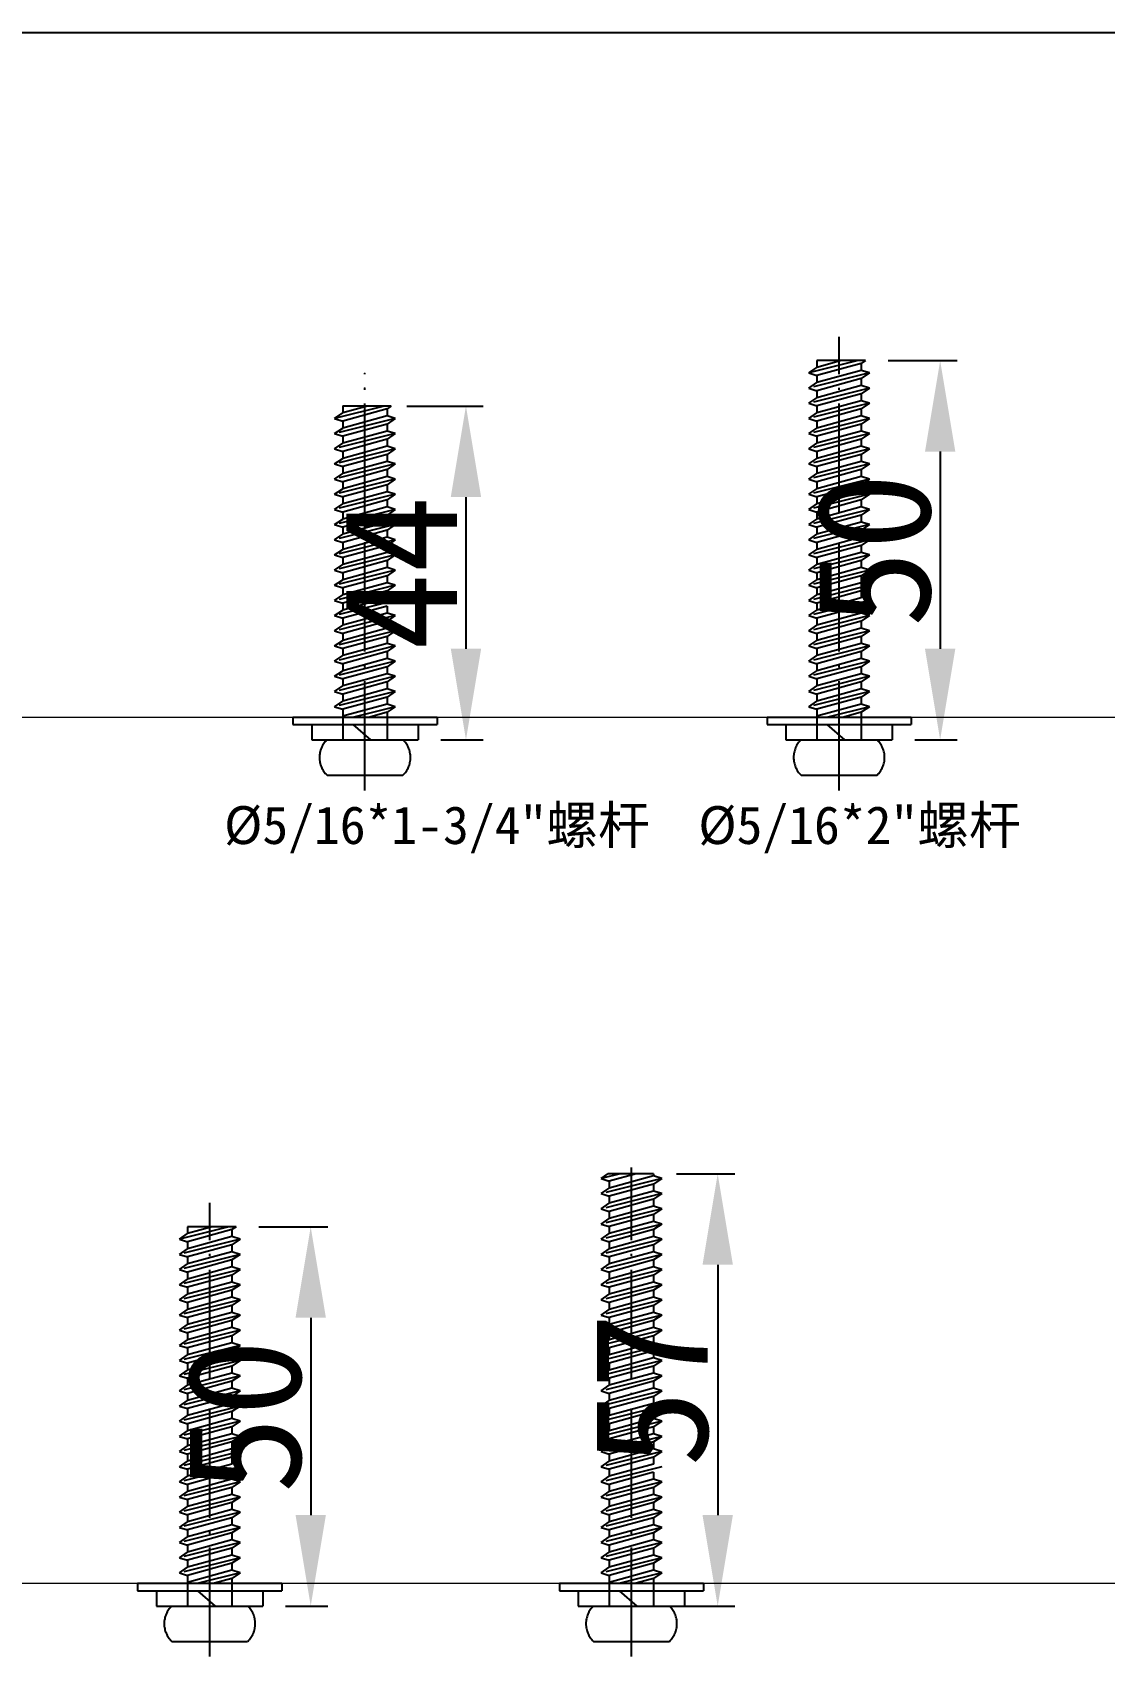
# Model space of a CAD drawing. Header units: millimetres. Extents: x -159360 to -156109, y -82746 to -81402.
# Drawn here: x -159142.7 to -159001.4, y -82246 to -82031.3 of the extents above; entities that cross this region are included whole.
import ezdxf

# ---------------------------------------------------------------- set-up
doc = ezdxf.new("R2010")
doc.units = ezdxf.units.MM
doc.header["$LTSCALE"] = 2
doc.header["$MEASUREMENT"] = 0
for name, pattern in [('ACAD_ISO04W100', [30.5, 24, -3, 0.5, -3]), ('ACAD_ISO05W100', [33, 24, -3, 0, -3, 0, -3]), ('DASHED', [19.05, 12.7, -6.35])]:
    doc.linetypes.add(name, pattern=pattern)
doc.layers.get('0').update_dxf_attribs({"linetype": 'CONTINUOUS'})
doc.layers.get('Defpoints').update_dxf_attribs({"linetype": 'CONTINUOUS'})
doc.layers.add('五金', color=1, linetype='ACAD_ISO05W100')
doc.layers.add('标注', color=7, linetype='CONTINUOUS', lineweight=25)
doc.styles.add('HZ', font='simfang.ttf')
doc.styles.add('样式 1', font='SimSun.ttf')
doc.dimstyles.new('6', dxfattribs={"dimscale": 6, "dimtxt": 2.5, "dimasz": 2, "dimexe": 0.375, "dimexo": 0.5, "dimgap": 0.2, "dimtad": 1, "dimdec": 1, "dimrnd": 1, "dimdsep": 46, "dimtxsty": '样式 1', "dimcen": 0.5, "dimclrd": 4, "dimclre": 4, "dimclrt": 1, "dimadec": 0, "dimazin": 0, "dimtfac": 1, "dimtdec": 1, "dimtmove": 1, "dimatfit": 3, "dimfxl": 20, "dimfxlon": 1, "dimarcsym": 1})

# ---------------------------------------------------------------- blocks, each defined once
blk = doc.blocks.new('A$C08516A09')
at = {"layer": '五金', "linetype": 'ACAD_ISO04W100', "ltscale": 0.3}
blk.add_line((0, -9.67), (0, 45.36), dxfattribs=at)
at = {"layer": '五金', "linetype": 'DASHED', "ltscale": 0.3}
for p, q in [((2.53, 41), (-4, 39.37)), ((3.47, 41), (-2.93, 41)), ((-2.93, 41), (-2.93, 40.11)), ((0.33, 41), (-2.93, 40.11)), ((3.47, 41), (2.93, 40.63)), ((-4, 39.37), (-2.93, 40.11)), ((-4, 39.37), (-2.93, 39.03)), ((4, 39.37), (-4, 37.37)), ((2.93, 40.63), (-2.93, 39.03)), ((2.93, 39.71), (-2.93, 38.11)), ((-2.93, 39.03), (-2.93, 38.11)), ((2.93, 40.63), (2.93, 39.71)), ((4, 39.37), (2.93, 39.71)), ((4, 39.37), (2.93, 38.63)), ((-4, 37.37), (-2.93, 38.11)), ((4, 37.37), (-4, 35.37)), ((-4, 37.37), (-2.93, 37.03)), ((2.93, 38.63), (-2.93, 37.03)), ((2.93, 37.71), (-2.93, 36.11)), ((-2.93, 37.03), (-2.93, 36.11)), ((2.93, 36.63), (-2.93, 35.03)), ((2.93, 38.63), (2.93, 37.71)), ((4, 37.37), (2.93, 37.71)), ((4, 37.37), (2.93, 36.63)), ((2.93, 36.63), (2.93, 35.71)), ((-4, 35.37), (-2.93, 36.11)), ((4, 35.37), (-4, 33.37)), ((-4, 35.37), (-2.93, 35.03)), ((2.93, 35.71), (-2.93, 34.11)), ((-2.93, 35.03), (-2.93, 34.11)), ((2.93, 34.63), (-2.93, 33.03)), ((4, 35.37), (2.93, 35.71)), ((4, 35.37), (2.93, 34.63)), ((2.93, 34.63), (2.93, 33.71)), ((-4, 33.37), (-2.93, 34.11)), ((4, 33.37), (-4, 31.37)), ((-4, 33.37), (-2.93, 33.03)), ((2.93, 33.71), (-2.93, 32.11)), ((-2.93, 33.03), (-2.93, 32.11)), ((2.93, 32.63), (-2.93, 31.03)), ((4, 33.37), (2.93, 33.71)), ((4, 33.37), (2.93, 32.63)), ((2.93, 32.63), (2.93, 31.71)), ((-4, 31.37), (-2.93, 32.11)), ((-4, 31.37), (-2.93, 31.03)), ((4, 31.37), (-4, 29.37)), ((-4, 29.37), (-2.93, 30.11)), ((2.93, 31.71), (-2.93, 30.11)), ((-2.93, 31.03), (-2.93, 30.11)), ((2.93, 30.63), (-2.93, 29.03)), ((4, 31.37), (2.93, 31.71)), ((4, 31.37), (2.93, 30.63)), ((2.93, 30.63), (2.93, 29.71)), ((4, 29.37), (-4, 27.37)), ((-4, 29.37), (-2.93, 29.03)), ((-4, 27.37), (-2.93, 28.11)), ((2.93, 29.71), (-2.93, 28.11)), ((-2.93, 29.03), (-2.93, 28.11)), ((2.93, 28.63), (-2.93, 27.03)), ((4, 29.37), (2.93, 29.71)), ((4, 29.37), (2.93, 28.63)), ((2.93, 28.63), (2.93, 27.71)), ((4, 27.37), (-4, 25.37)), ((-4, 27.37), (-2.93, 27.03)), ((-4, 25.37), (-2.93, 26.11)), ((2.93, 27.71), (-2.93, 26.11)), ((-2.93, 27.03), (-2.93, 26.11)), ((2.93, 26.63), (-2.93, 25.03)), ((4, 27.37), (2.93, 27.71)), ((4, 27.37), (2.93, 26.63)), ((2.93, 26.63), (2.93, 25.71)), ((-4, 25.37), (-2.93, 25.03)), ((4, 25.37), (-4, 23.37)), ((-4, 23.37), (-2.93, 24.11)), ((2.93, 25.71), (-2.93, 24.11)), ((-2.93, 25.03), (-2.93, 24.11)), ((2.93, 24.63), (-2.93, 23.03)), ((2.93, 23.71), (-2.93, 22.11)), ((4, 25.37), (2.93, 25.71)), ((4, 25.37), (2.93, 24.63)), ((2.93, 24.63), (2.93, 23.71)), ((4, 23.37), (2.93, 23.71)), ((4, 23.37), (-4, 21.37)), ((-4, 23.37), (-2.93, 23.03)), ((-4, 21.37), (-2.93, 22.11)), ((-2.93, 23.03), (-2.93, 22.11)), ((2.93, 22.63), (-2.93, 21.03)), ((2.93, 21.71), (-2.93, 20.11)), ((4, 23.37), (2.93, 22.63)), ((2.93, 22.63), (2.93, 21.71)), ((4, 21.37), (2.93, 21.71)), ((4, 21.37), (-4, 19.37)), ((-4, 21.37), (-2.93, 21.03)), ((-4, 19.37), (-2.93, 20.11)), ((4, 19.37), (-4, 17.37)), ((-4, 19.37), (-2.93, 19.03)), ((-2.93, 21.03), (-2.93, 20.11)), ((2.93, 20.63), (-2.93, 19.03)), ((2.93, 19.71), (-2.93, 18.11)), ((4, 21.37), (2.93, 20.63)), ((2.93, 20.63), (2.93, 19.71)), ((4, 19.37), (2.93, 19.71)), ((4, 19.37), (2.93, 18.63)), ((-4, 17.37), (-2.93, 18.11)), ((4, 17.37), (-4, 15.37)), ((-4, 17.37), (-2.93, 17.03)), ((-2.93, 19.03), (-2.93, 18.11)), ((2.93, 18.63), (-2.93, 17.03)), ((2.93, 17.71), (-2.93, 16.11)), ((2.93, 18.63), (2.93, 17.71)), ((4, 17.37), (2.93, 17.71)), ((4, 17.37), (2.93, 16.63)), ((-4, 15.37), (-2.93, 16.11)), ((4, 15.37), (-4, 13.37)), ((-4, 15.37), (-2.93, 15.03)), ((-2.93, 17.03), (-2.93, 16.11)), ((2.93, 16.63), (-2.93, 15.03)), ((2.93, 15.71), (-2.93, 14.11)), ((2.93, 16.63), (2.93, 15.71)), ((-4, 13.37), (-2.93, 14.11)), ((-4, 13.37), (-2.93, 13.03)), ((4, 13.37), (-4, 11.37)), ((-2.93, 15.03), (-2.93, 14.11)), ((2.93, 14.63), (-2.93, 13.03)), ((2.93, 13.71), (-2.93, 12.11)), ((-2.93, 13.03), (-2.93, 12.11)), ((2.93, 14.63), (2.93, 13.71)), ((4, 13.37), (2.93, 13.71)), ((4, 13.37), (2.93, 12.63)), ((-4, 11.37), (-2.93, 12.11)), ((4, 11.37), (-4, 9.37)), ((-4, 11.37), (-2.93, 11.03)), ((2.93, 12.63), (-2.93, 11.03)), ((2.93, 11.71), (-2.93, 10.11)), ((-2.93, 11.03), (-2.93, 10.11)), ((2.93, 12.63), (2.93, 11.71)), ((4, 11.37), (2.93, 11.71)), ((4, 11.37), (2.93, 10.63)), ((-4, 9.37), (-2.93, 10.11)), ((4, 9.37), (-4, 7.37)), ((-4, 9.37), (-2.93, 9.03)), ((2.93, 10.63), (-2.93, 9.03)), ((2.93, 9.71), (-2.93, 8.11)), ((-2.93, 9.03), (-2.93, 8.11)), ((2.93, 8.63), (-2.93, 7.03)), ((2.93, 10.63), (2.93, 9.71)), ((4, 9.37), (2.93, 9.71)), ((4, 9.37), (2.93, 8.63)), ((2.93, 8.63), (2.93, 7.71)), ((-4, 7.37), (-2.93, 8.11)), ((-4, 7.37), (-2.93, 7.03)), ((4, 7.37), (-4, 5.37)), ((2.93, 7.71), (-2.93, 6.11)), ((-2.93, 7.03), (-2.93, 6.11)), ((2.93, 6.63), (-2.93, 5.03)), ((4, 7.37), (2.93, 7.71)), ((4, 7.37), (2.93, 6.63)), ((2.93, 6.63), (2.93, 5.71)), ((-4, 5.37), (-2.93, 6.11)), ((4, 5.37), (-4, 3.37)), ((-4, 5.37), (-2.93, 5.03)), ((2.93, 5.71), (-2.93, 4.11)), ((-2.93, 5.03), (-2.93, 4.11)), ((2.93, 4.63), (-2.93, 3.03)), ((4, 5.37), (2.93, 5.71)), ((4, 5.37), (2.93, 4.63)), ((2.93, 4.63), (2.93, 3.71)), ((-4, 3.37), (-2.93, 4.11)), ((4, 3.37), (-4, 1.37)), ((-4, 3.37), (-2.93, 3.03)), ((2.93, 3.71), (-2.93, 2.11)), ((-2.93, 3.03), (-2.93, 2.11)), ((2.93, 2.63), (-2.93, 1.03)), ((4, 3.37), (2.93, 3.71)), ((4, 3.37), (2.93, 2.63)), ((2.93, 2.63), (2.93, 1.71)), ((-4, 1.37), (-2.93, 2.11)), ((-4, 1.37), (-2.93, 1.03)), ((2.93, 1.71), (-2.93, 0.11)), ((-2.93, 1.03), (-2.93, 0.11)), ((-2.93, 0), (-2.93, -3)), ((4, 1.37), (-1.47, 0)), ((2.93, 0.63), (0.64, 0)), ((4, 1.37), (2.93, 1.71)), ((4, 1.37), (2.93, 0.63)), ((2.93, 0.63), (2.93, -0.29)), ((-1.62, -1), (0.71, -3)), ((2.93, 0), (2.93, -3)), ((7, -1), (7, -3)), ((9.5, 0), (9.5, -1))]:
    blk.add_line(p, q, dxfattribs=at)
at = {"layer": '五金', "linetype": 'ByBlock', "ltscale": 0.3}
for p, q in [((-9.5, 0), (9.5, 0)), ((-9.5, 0), (-9.5, -1)), ((-9.5, -1), (9.5, -1)), ((-7, -1), (-7, -3)), ((-7, -3), (7, -3)), ((-5, -7.67), (5, -7.67))]:
    blk.add_line(p, q, dxfattribs=at)
at = {"layer": '五金', "linetype": 'DASHED', "ltscale": 0.3}
for centre, start, end in [((-2.78, -5.33), 133.6028, 226.3972), ((2.78, -5.33), 313.6028, 46.3972)]:
    blk.add_arc(centre, 3.22, start, end, dxfattribs=at)
blk = doc.blocks.new('*D326')
at = {"color": 4, "lineweight": -2, "transparency": 16777216}
for p, q in [((-159093.35, -82080.51), (-159083.31, -82080.51)), ((-159085.56, -82092.51), (-159085.56, -82112.51)), ((-159088.87, -82124.51), (-159083.31, -82124.51))]:
    blk.add_line(p, q, dxfattribs=at)
at = {"color": 4, "transparency": 16777216}
for points in [[(-159087.56, -82092.51), (-159083.56, -82092.51), (-159085.56, -82080.51)], [(-159087.56, -82112.51), (-159083.56, -82112.51), (-159085.56, -82124.51)]]:
    blk.add_solid(points, dxfattribs=at)
at = {"layer": 'Defpoints', "color": 0, "transparency": 16777216}
for p in [(-159096.35, -82080.51), (-159091.87, -82124.51), (-159085.56, -82124.51)]:
    blk.add_point(p, dxfattribs=at)
at = {"color": 1, "lineweight": 13, "transparency": 16777216, "insert": (-159094.26, -82102.51), "char_height": 15, "attachment_point": 5, "rotation": 90, "style": 'HZ'}
blk.add_mtext('44', dxfattribs=at)
blk = doc.blocks.new('A$C2D2940D4')
at = {"layer": '五金', "linetype": 'ACAD_ISO04W100', "ltscale": 0.3}
blk.add_line((0, -9.67), (0, 50.15), dxfattribs=at)
at = {"layer": '五金', "linetype": 'DASHED', "ltscale": 0.3}
for p, q in [((2.53, 47), (-4, 45.37)), ((-4, 45.37), (-2.93, 46.11)), ((4, 45.37), (-4, 43.37)), ((-4, 45.37), (-2.93, 45.03)), ((0.33, 47), (-2.93, 46.11)), ((-2.93, 47), (-2.93, 46.11)), ((3.47, 47), (-2.93, 47)), ((2.93, 46.63), (-2.93, 45.03)), ((2.93, 45.71), (-2.93, 44.11)), ((3.47, 47), (2.93, 46.63)), ((2.93, 46.63), (2.93, 45.71)), ((4, 45.37), (2.93, 45.71)), ((4, 45.37), (2.93, 44.63)), ((-4, 43.37), (-2.93, 44.11)), ((-4, 43.37), (-2.93, 43.03)), ((4, 43.37), (-4, 41.37)), ((-2.93, 45.03), (-2.93, 44.11)), ((2.93, 44.63), (-2.93, 43.03)), ((2.93, 43.71), (-2.93, 42.11)), ((-2.93, 43.03), (-2.93, 42.11)), ((2.93, 44.63), (2.93, 43.71)), ((4, 43.37), (2.93, 43.71)), ((4, 43.37), (2.93, 42.63)), ((-4, 41.37), (-2.93, 42.11)), ((4, 41.37), (-4, 39.37)), ((-4, 41.37), (-2.93, 41.03)), ((2.93, 42.63), (-2.93, 41.03)), ((2.93, 41.71), (-2.93, 40.11)), ((-2.93, 41.03), (-2.93, 40.11)), ((2.93, 42.63), (2.93, 41.71)), ((4, 41.37), (2.93, 41.71)), ((4, 41.37), (2.93, 40.63)), ((-4, 39.37), (-2.93, 40.11)), ((4, 39.37), (-4, 37.37)), ((-4, 39.37), (-2.93, 39.03)), ((2.93, 40.63), (-2.93, 39.03)), ((2.93, 39.71), (-2.93, 38.11)), ((-2.93, 39.03), (-2.93, 38.11)), ((2.93, 40.63), (2.93, 39.71)), ((4, 39.37), (2.93, 39.71)), ((4, 39.37), (2.93, 38.63)), ((-4, 37.37), (-2.93, 38.11)), ((-4, 37.37), (-2.93, 37.03)), ((4, 37.37), (-4, 35.37)), ((2.93, 38.63), (-2.93, 37.03)), ((2.93, 37.71), (-2.93, 36.11)), ((-2.93, 37.03), (-2.93, 36.11)), ((2.93, 36.63), (-2.93, 35.03)), ((2.93, 38.63), (2.93, 37.71)), ((4, 37.37), (2.93, 37.71)), ((4, 37.37), (2.93, 36.63)), ((2.93, 36.63), (2.93, 35.71)), ((-4, 35.37), (-2.93, 36.11)), ((-4, 35.37), (-2.93, 35.03)), ((4, 35.37), (-4, 33.37)), ((2.93, 35.71), (-2.93, 34.11)), ((-2.93, 35.03), (-2.93, 34.11)), ((2.93, 34.63), (-2.93, 33.03)), ((4, 35.37), (2.93, 35.71)), ((4, 35.37), (2.93, 34.63)), ((2.93, 34.63), (2.93, 33.71)), ((-4, 33.37), (-2.93, 34.11)), ((-4, 33.37), (-2.93, 33.03)), ((4, 33.37), (-4, 31.37)), ((2.93, 33.71), (-2.93, 32.11)), ((-2.93, 33.03), (-2.93, 32.11)), ((2.93, 32.63), (-2.93, 31.03)), ((4, 33.37), (2.93, 33.71)), ((4, 33.37), (2.93, 32.63)), ((2.93, 32.63), (2.93, 31.71)), ((-4, 31.37), (-2.93, 32.11)), ((4, 31.37), (-4, 29.37)), ((-4, 31.37), (-2.93, 31.03)), ((-4, 29.37), (-2.93, 30.11)), ((2.93, 31.71), (-2.93, 30.11)), ((-2.93, 31.03), (-2.93, 30.11)), ((2.93, 30.63), (-2.93, 29.03)), ((4, 31.37), (2.93, 31.71)), ((4, 31.37), (2.93, 30.63)), ((2.93, 30.63), (2.93, 29.71)), ((-4, 29.37), (-2.93, 29.03)), ((4, 29.37), (-4, 27.37)), ((-4, 27.37), (-2.93, 28.11)), ((2.93, 29.71), (-2.93, 28.11)), ((-2.93, 29.03), (-2.93, 28.11)), ((2.93, 28.63), (-2.93, 27.03)), ((4, 29.37), (2.93, 29.71)), ((4, 29.37), (2.93, 28.63)), ((2.93, 28.63), (2.93, 27.71)), ((-4, 27.37), (-2.93, 27.03)), ((4, 27.37), (-4, 25.37)), ((-4, 25.37), (-2.93, 26.11)), ((2.93, 27.71), (-2.93, 26.11)), ((-2.93, 27.03), (-2.93, 26.11)), ((2.93, 26.63), (-2.93, 25.03)), ((4, 27.37), (2.93, 27.71)), ((4, 27.37), (2.93, 26.63)), ((2.93, 26.63), (2.93, 25.71)), ((4, 25.37), (-4, 23.37)), ((-4, 25.37), (-2.93, 25.03)), ((-4, 23.37), (-2.93, 24.11)), ((2.93, 25.71), (-2.93, 24.11)), ((-2.93, 25.03), (-2.93, 24.11)), ((2.93, 24.63), (-2.93, 23.03)), ((2.93, 23.71), (-2.93, 22.11)), ((4, 25.37), (2.93, 25.71)), ((4, 25.37), (2.93, 24.63)), ((2.93, 24.63), (2.93, 23.71)), ((4, 23.37), (2.93, 23.71)), ((-4, 23.37), (-2.93, 23.03)), ((4, 23.37), (-4, 21.37)), ((-4, 21.37), (-2.93, 22.11)), ((-2.93, 23.03), (-2.93, 22.11)), ((2.93, 22.63), (-2.93, 21.03)), ((2.93, 21.71), (-2.93, 20.11)), ((4, 23.37), (2.93, 22.63)), ((2.93, 22.63), (2.93, 21.71)), ((4, 21.37), (2.93, 21.71)), ((-4, 21.37), (-2.93, 21.03)), ((4, 21.37), (-4, 19.37)), ((-4, 19.37), (-2.93, 20.11)), ((-4, 19.37), (-2.93, 19.03)), ((4, 19.37), (-4, 17.37)), ((-2.93, 21.03), (-2.93, 20.11)), ((2.93, 20.63), (-2.93, 19.03)), ((2.93, 19.71), (-2.93, 18.11)), ((4, 21.37), (2.93, 20.63)), ((2.93, 20.63), (2.93, 19.71)), ((4, 19.37), (2.93, 19.71)), ((4, 19.37), (2.93, 18.63)), ((-4, 17.37), (-2.93, 18.11)), ((-4, 17.37), (-2.93, 17.03)), ((4, 17.37), (-4, 15.37)), ((-2.93, 19.03), (-2.93, 18.11)), ((2.93, 18.63), (-2.93, 17.03)), ((2.93, 17.71), (-2.93, 16.11)), ((2.93, 18.63), (2.93, 17.71)), ((4, 17.37), (2.93, 17.71)), ((4, 17.37), (2.93, 16.63)), ((-4, 15.37), (-2.93, 16.11)), ((-4, 15.37), (-2.93, 15.03)), ((4, 15.37), (-4, 13.37)), ((-2.93, 17.03), (-2.93, 16.11)), ((2.93, 16.63), (-2.93, 15.03)), ((2.93, 15.71), (-2.93, 14.11)), ((2.93, 16.63), (2.93, 15.71)), ((-4, 13.37), (-2.93, 14.11)), ((4, 13.37), (-4, 11.37)), ((-4, 13.37), (-2.93, 13.03)), ((-2.93, 15.03), (-2.93, 14.11)), ((2.93, 14.63), (-2.93, 13.03)), ((2.93, 13.71), (-2.93, 12.11)), ((-2.93, 13.03), (-2.93, 12.11)), ((2.93, 14.63), (2.93, 13.71)), ((4, 13.37), (2.93, 13.71)), ((4, 13.37), (2.93, 12.63)), ((-4, 11.37), (-2.93, 12.11)), ((-4, 11.37), (-2.93, 11.03)), ((4, 11.37), (-4, 9.37)), ((2.93, 12.63), (-2.93, 11.03)), ((2.93, 11.71), (-2.93, 10.11)), ((-2.93, 11.03), (-2.93, 10.11)), ((2.93, 12.63), (2.93, 11.71)), ((4, 11.37), (2.93, 11.71)), ((4, 11.37), (2.93, 10.63)), ((-4, 9.37), (-2.93, 10.11)), ((-4, 9.37), (-2.93, 9.03)), ((4, 9.37), (-4, 7.37)), ((2.93, 10.63), (-2.93, 9.03)), ((2.93, 9.71), (-2.93, 8.11)), ((-2.93, 9.03), (-2.93, 8.11)), ((2.93, 8.63), (-2.93, 7.03)), ((2.93, 10.63), (2.93, 9.71)), ((4, 9.37), (2.93, 9.71)), ((4, 9.37), (2.93, 8.63)), ((2.93, 8.63), (2.93, 7.71)), ((-4, 7.37), (-2.93, 8.11)), ((4, 7.37), (-4, 5.37)), ((-4, 7.37), (-2.93, 7.03)), ((2.93, 7.71), (-2.93, 6.11)), ((-2.93, 7.03), (-2.93, 6.11)), ((2.93, 6.63), (-2.93, 5.03)), ((4, 7.37), (2.93, 7.71)), ((4, 7.37), (2.93, 6.63)), ((2.93, 6.63), (2.93, 5.71)), ((-4, 5.37), (-2.93, 6.11)), ((-4, 5.37), (-2.93, 5.03)), ((4, 5.37), (-4, 3.37)), ((2.93, 5.71), (-2.93, 4.11)), ((-2.93, 5.03), (-2.93, 4.11)), ((2.93, 4.63), (-2.93, 3.03)), ((4, 5.37), (2.93, 5.71)), ((4, 5.37), (2.93, 4.63)), ((2.93, 4.63), (2.93, 3.71)), ((-4, 3.37), (-2.93, 4.11)), ((-4, 3.37), (-2.93, 3.03)), ((4, 3.37), (-4, 1.37)), ((2.93, 3.71), (-2.93, 2.11)), ((-2.93, 3.03), (-2.93, 2.11)), ((2.93, 2.63), (-2.93, 1.03)), ((4, 3.37), (2.93, 3.71)), ((4, 3.37), (2.93, 2.63)), ((2.93, 2.63), (2.93, 1.71)), ((-4, 1.37), (-2.93, 2.11)), ((-4, 1.37), (-2.93, 1.03)), ((2.93, 1.71), (-2.93, 0.11)), ((-2.93, 1.03), (-2.93, 0.11)), ((-2.93, 0), (-2.93, -3)), ((4, 1.37), (-1.47, 0)), ((2.93, 0.63), (0.64, 0)), ((4, 1.37), (2.93, 1.71)), ((4, 1.37), (2.93, 0.63)), ((2.93, 0.63), (2.93, -0.29)), ((-1.62, -1), (0.71, -3)), ((2.93, 0), (2.93, -3)), ((7, -1), (7, -3)), ((9.5, 0), (9.5, -1))]:
    blk.add_line(p, q, dxfattribs=at)
at = {"layer": '五金', "linetype": 'ByBlock', "ltscale": 0.3}
for p, q in [((-9.5, 0), (-9.5, -1)), ((-9.5, 0), (9.5, 0)), ((-9.5, -1), (9.5, -1)), ((-7, -1), (-7, -3)), ((-7, -3), (7, -3)), ((-5, -7.67), (5, -7.67))]:
    blk.add_line(p, q, dxfattribs=at)
at = {"layer": '五金', "linetype": 'DASHED', "ltscale": 0.3}
for centre, start, end in [((-2.78, -5.33), 133.6028, 226.3972), ((2.78, -5.33), 313.6028, 46.3972)]:
    blk.add_arc(centre, 3.22, start, end, dxfattribs=at)
blk = doc.blocks.new('*D374')
at = {"color": 4, "lineweight": -2, "transparency": 16777216}
for p, q in [((-159029.9, -82074.51), (-159020.81, -82074.51)), ((-159023.06, -82086.51), (-159023.06, -82112.51)), ((-159026.38, -82124.51), (-159020.81, -82124.51))]:
    blk.add_line(p, q, dxfattribs=at)
at = {"color": 4, "transparency": 16777216}
for points in [[(-159025.06, -82086.51), (-159021.06, -82086.51), (-159023.06, -82074.51)], [(-159025.06, -82112.51), (-159021.06, -82112.51), (-159023.06, -82124.51)]]:
    blk.add_solid(points, dxfattribs=at)
at = {"layer": 'Defpoints', "color": 0, "transparency": 16777216}
for p in [(-159032.9, -82074.51), (-159029.38, -82124.51), (-159023.06, -82124.51)]:
    blk.add_point(p, dxfattribs=at)
at = {"color": 1, "lineweight": 13, "transparency": 16777216, "insert": (-159031.76, -82099.51), "char_height": 15, "attachment_point": 5, "rotation": 90, "style": 'HZ'}
blk.add_mtext('50', dxfattribs=at)
blk = doc.blocks.new('*D360')
at = {"color": 4, "lineweight": -2, "transparency": 16777216}
for p, q in [((-159112.86, -82188.72), (-159103.77, -82188.72)), ((-159106.02, -82200.72), (-159106.02, -82226.72)), ((-159109.33, -82238.72), (-159103.77, -82238.72))]:
    blk.add_line(p, q, dxfattribs=at)
at = {"color": 4, "transparency": 16777216}
for points in [[(-159108.02, -82200.72), (-159104.02, -82200.72), (-159106.02, -82188.72)], [(-159108.02, -82226.72), (-159104.02, -82226.72), (-159106.02, -82238.72)]]:
    blk.add_solid(points, dxfattribs=at)
at = {"layer": 'Defpoints', "color": 0, "transparency": 16777216}
for p in [(-159115.86, -82188.72), (-159112.33, -82238.72), (-159106.02, -82238.72)]:
    blk.add_point(p, dxfattribs=at)
at = {"color": 1, "lineweight": 13, "transparency": 16777216, "insert": (-159114.72, -82213.72), "char_height": 15, "attachment_point": 5, "rotation": 90, "style": 'HZ'}
blk.add_mtext('50', dxfattribs=at)
blk = doc.blocks.new('*D361')
at = {"color": 4, "lineweight": -2, "transparency": 16777216}
for p, q in [((-159057.82, -82181.72), (-159050.13, -82181.72)), ((-159052.38, -82193.72), (-159052.38, -82226.73)), ((-159057.82, -82238.73), (-159050.13, -82238.73))]:
    blk.add_line(p, q, dxfattribs=at)
at = {"color": 4, "transparency": 16777216}
for points in [[(-159054.38, -82193.72), (-159050.38, -82193.72), (-159052.38, -82181.72)], [(-159054.38, -82226.73), (-159050.38, -82226.73), (-159052.38, -82238.73)]]:
    blk.add_solid(points, dxfattribs=at)
at = {"layer": 'Defpoints', "color": 0, "transparency": 16777216}
for p in [(-159060.82, -82181.72), (-159060.82, -82238.73), (-159052.38, -82238.73)]:
    blk.add_point(p, dxfattribs=at)
at = {"color": 1, "lineweight": 13, "transparency": 16777216, "insert": (-159061.08, -82210.22), "char_height": 15, "attachment_point": 5, "rotation": 90, "style": 'HZ'}
blk.add_mtext('57', dxfattribs=at)
blk = doc.blocks.new('A$C30691ED5')
at = {"layer": '五金', "linetype": 'DASHED', "ltscale": 0.3}
for p, q in [((-4, 53.37), (-3.09, 54)), ((-1.47, 54), (-4, 53.37)), ((2.93, 54), (-3.09, 54)), ((0.64, 54), (-2.93, 53.03)), ((2.93, 53.71), (-2.93, 52.11)), ((2.93, 54), (2.93, 53.71)), ((4, 53.37), (2.93, 53.71)), ((4, 53.37), (-4, 51.37)), ((-4, 53.37), (-2.93, 53.03)), ((-4, 51.37), (-2.93, 52.11)), ((-2.93, 53.03), (-2.93, 52.11)), ((2.93, 52.63), (-2.93, 51.03)), ((2.93, 51.71), (-2.93, 50.11)), ((4, 53.37), (2.93, 52.63)), ((2.93, 52.63), (2.93, 51.71)), ((4, 51.37), (2.93, 51.71)), ((4, 51.37), (-4, 49.37)), ((-4, 51.37), (-2.93, 51.03)), ((-4, 49.37), (-2.93, 50.11)), ((-2.93, 51.03), (-2.93, 50.11)), ((2.93, 50.63), (-2.93, 49.03)), ((2.93, 49.71), (-2.93, 48.11)), ((4, 51.37), (2.93, 50.63)), ((2.93, 50.63), (2.93, 49.71)), ((4, 49.37), (2.93, 49.71)), ((-4, 49.37), (-2.93, 49.03)), ((4, 49.37), (-4, 47.37)), ((-4, 47.37), (-2.93, 48.11)), ((4, 47.37), (-4, 45.37)), ((-4, 47.37), (-2.93, 47.03)), ((-2.93, 49.03), (-2.93, 48.11)), ((2.93, 48.63), (-2.93, 47.03)), ((2.93, 47.71), (-2.93, 46.11)), ((4, 49.37), (2.93, 48.63)), ((2.93, 48.63), (2.93, 47.71)), ((4, 47.37), (2.93, 47.71)), ((4, 47.37), (2.93, 46.63)), ((-4, 45.37), (-2.93, 46.11)), ((4, 45.37), (-4, 43.37)), ((-4, 45.37), (-2.93, 45.03)), ((-2.93, 47.03), (-2.93, 46.11)), ((2.93, 46.63), (-2.93, 45.03)), ((2.93, 45.71), (-2.93, 44.11)), ((2.93, 46.63), (2.93, 45.71)), ((4, 45.37), (2.93, 45.71)), ((4, 45.37), (2.93, 44.63)), ((-4, 43.37), (-2.93, 44.11)), ((-4, 43.37), (-2.93, 43.03)), ((4, 43.37), (-4, 41.37)), ((-2.93, 45.03), (-2.93, 44.11)), ((2.93, 44.63), (-2.93, 43.03)), ((2.93, 43.71), (-2.93, 42.11)), ((-2.93, 43.03), (-2.93, 42.11)), ((2.93, 44.63), (2.93, 43.71)), ((4, 43.37), (2.93, 43.71)), ((4, 43.37), (2.93, 42.63)), ((-4, 41.37), (-2.93, 42.11)), ((4, 41.37), (-4, 39.37)), ((-4, 41.37), (-2.93, 41.03)), ((2.93, 42.63), (-2.93, 41.03)), ((2.93, 41.71), (-2.93, 40.11)), ((-2.93, 41.03), (-2.93, 40.11)), ((2.93, 42.63), (2.93, 41.71)), ((4, 41.37), (2.93, 41.71)), ((4, 41.37), (2.93, 40.63)), ((-4, 39.37), (-2.93, 40.11)), ((4, 39.37), (-4, 37.37)), ((-4, 39.37), (-2.93, 39.03)), ((2.93, 40.63), (-2.93, 39.03)), ((2.93, 39.71), (-2.93, 38.11)), ((-2.93, 39.03), (-2.93, 38.11)), ((2.93, 40.63), (2.93, 39.71)), ((4, 39.37), (2.93, 39.71)), ((4, 39.37), (2.93, 38.63)), ((-4, 37.37), (-2.93, 38.11)), ((-4, 37.37), (-2.93, 37.03)), ((4, 37.37), (-4, 35.37)), ((2.93, 38.63), (-2.93, 37.03)), ((2.93, 37.71), (-2.93, 36.11)), ((-2.93, 37.03), (-2.93, 36.11)), ((2.93, 36.63), (-2.93, 35.03)), ((2.93, 38.63), (2.93, 37.71)), ((4, 37.37), (2.93, 37.71)), ((4, 37.37), (2.93, 36.63)), ((2.93, 36.63), (2.93, 35.71)), ((-4, 35.37), (-2.93, 36.11)), ((-4, 35.37), (-2.93, 35.03)), ((4, 35.37), (-4, 33.37)), ((2.93, 35.71), (-2.93, 34.11)), ((-2.93, 35.03), (-2.93, 34.11)), ((2.93, 34.63), (-2.93, 33.03)), ((4, 35.37), (2.93, 35.71)), ((4, 35.37), (2.93, 34.63)), ((2.93, 34.63), (2.93, 33.71)), ((-4, 33.37), (-2.93, 34.11)), ((-4, 33.37), (-2.93, 33.03)), ((4, 33.37), (-4, 31.37)), ((2.93, 33.71), (-2.93, 32.11)), ((-2.93, 33.03), (-2.93, 32.11)), ((2.93, 32.63), (-2.93, 31.03)), ((4, 33.37), (2.93, 33.71)), ((4, 33.37), (2.93, 32.63)), ((2.93, 32.63), (2.93, 31.71)), ((-4, 31.37), (-2.93, 32.11)), ((4, 31.37), (-4, 29.37)), ((-4, 31.37), (-2.93, 31.03)), ((-4, 29.37), (-2.93, 30.11)), ((2.93, 31.71), (-2.93, 30.11)), ((-2.93, 31.03), (-2.93, 30.11)), ((2.93, 30.63), (-2.93, 29.03)), ((4, 31.37), (2.93, 31.71)), ((4, 31.37), (2.93, 30.63)), ((2.93, 30.63), (2.93, 29.71)), ((-4, 29.37), (-2.93, 29.03)), ((4, 29.37), (-4, 27.37)), ((-4, 27.37), (-2.93, 28.11)), ((2.93, 29.71), (-2.93, 28.11)), ((-2.93, 29.03), (-2.93, 28.11)), ((2.93, 28.63), (-2.93, 27.03)), ((4, 29.37), (2.93, 29.71)), ((4, 29.37), (2.93, 28.63)), ((2.93, 28.63), (2.93, 27.71)), ((-4, 27.37), (-2.93, 27.03)), ((4, 27.37), (-4, 25.37)), ((-4, 25.37), (-2.93, 26.11)), ((2.93, 27.71), (-2.93, 26.11)), ((-2.93, 27.03), (-2.93, 26.11)), ((2.93, 26.63), (-2.93, 25.03)), ((4, 27.37), (2.93, 27.71)), ((4, 27.37), (2.93, 26.63)), ((2.93, 26.63), (2.93, 25.71)), ((4, 25.37), (-4, 23.37)), ((-4, 25.37), (-2.93, 25.03)), ((-4, 23.37), (-2.93, 24.11)), ((2.93, 25.71), (-2.93, 24.11)), ((-2.93, 25.03), (-2.93, 24.11)), ((2.93, 24.63), (-2.93, 23.03)), ((2.93, 23.71), (-2.93, 22.11)), ((4, 25.37), (2.93, 25.71)), ((4, 25.37), (2.93, 24.63)), ((2.93, 24.63), (2.93, 23.71)), ((4, 23.37), (2.93, 23.71)), ((-4, 23.37), (-2.93, 23.03)), ((4, 23.37), (-4, 21.37)), ((-4, 21.37), (-2.93, 22.11)), ((-2.93, 23.03), (-2.93, 22.11)), ((2.93, 22.63), (-2.93, 21.03)), ((2.93, 21.71), (-2.93, 20.11)), ((4, 23.37), (2.93, 22.63)), ((2.93, 22.63), (2.93, 21.71)), ((4, 21.37), (2.93, 21.71)), ((-4, 21.37), (-2.93, 21.03)), ((4, 21.37), (-4, 19.37)), ((-4, 19.37), (-2.93, 20.11)), ((-4, 19.37), (-2.93, 19.03)), ((4, 19.37), (-4, 17.37)), ((-2.93, 21.03), (-2.93, 20.11)), ((2.93, 20.63), (-2.93, 19.03)), ((2.93, 19.71), (-2.93, 18.11)), ((4, 21.37), (2.93, 20.63)), ((2.93, 20.63), (2.93, 19.71)), ((4, 19.37), (2.93, 19.71)), ((4, 19.37), (2.93, 18.63)), ((-4, 17.37), (-2.93, 18.11)), ((-4, 17.37), (-2.93, 17.03)), ((4, 17.37), (-4, 15.37)), ((-2.93, 19.03), (-2.93, 18.11)), ((2.93, 18.63), (-2.93, 17.03)), ((2.93, 17.71), (-2.93, 16.11)), ((2.93, 18.63), (2.93, 17.71)), ((4, 17.37), (2.93, 17.71)), ((4, 17.37), (2.93, 16.63)), ((-4, 15.37), (-2.93, 16.11)), ((-4, 15.37), (-2.93, 15.03)), ((4, 15.37), (-4, 13.37)), ((-2.93, 17.03), (-2.93, 16.11)), ((2.93, 16.63), (-2.93, 15.03)), ((2.93, 15.71), (-2.93, 14.11)), ((2.93, 16.63), (2.93, 15.71)), ((-4, 13.37), (-2.93, 14.11)), ((4, 13.37), (-4, 11.37)), ((-4, 13.37), (-2.93, 13.03)), ((-2.93, 15.03), (-2.93, 14.11)), ((2.93, 14.63), (-2.93, 13.03)), ((2.93, 13.71), (-2.93, 12.11)), ((-2.93, 13.03), (-2.93, 12.11)), ((2.93, 14.63), (2.93, 13.71)), ((4, 13.37), (2.93, 13.71)), ((4, 13.37), (2.93, 12.63)), ((-4, 11.37), (-2.93, 12.11)), ((-4, 11.37), (-2.93, 11.03)), ((4, 11.37), (-4, 9.37)), ((2.93, 12.63), (-2.93, 11.03)), ((2.93, 11.71), (-2.93, 10.11)), ((-2.93, 11.03), (-2.93, 10.11)), ((2.93, 12.63), (2.93, 11.71)), ((4, 11.37), (2.93, 11.71)), ((4, 11.37), (2.93, 10.63)), ((-4, 9.37), (-2.93, 10.11)), ((-4, 9.37), (-2.93, 9.03)), ((4, 9.37), (-4, 7.37)), ((2.93, 10.63), (-2.93, 9.03)), ((2.93, 9.71), (-2.93, 8.11)), ((-2.93, 9.03), (-2.93, 8.11)), ((2.93, 8.63), (-2.93, 7.03)), ((2.93, 10.63), (2.93, 9.71)), ((4, 9.37), (2.93, 9.71)), ((4, 9.37), (2.93, 8.63)), ((2.93, 8.63), (2.93, 7.71)), ((-4, 7.37), (-2.93, 8.11)), ((4, 7.37), (-4, 5.37)), ((-4, 7.37), (-2.93, 7.03)), ((2.93, 7.71), (-2.93, 6.11)), ((-2.93, 7.03), (-2.93, 6.11)), ((2.93, 6.63), (-2.93, 5.03)), ((4, 7.37), (2.93, 7.71)), ((4, 7.37), (2.93, 6.63)), ((2.93, 6.63), (2.93, 5.71)), ((-4, 5.37), (-2.93, 6.11)), ((-4, 5.37), (-2.93, 5.03)), ((4, 5.37), (-4, 3.37)), ((2.93, 5.71), (-2.93, 4.11)), ((-2.93, 5.03), (-2.93, 4.11)), ((2.93, 4.63), (-2.93, 3.03)), ((4, 5.37), (2.93, 5.71)), ((4, 5.37), (2.93, 4.63)), ((2.93, 4.63), (2.93, 3.71)), ((-4, 3.37), (-2.93, 4.11)), ((-4, 3.37), (-2.93, 3.03)), ((4, 3.37), (-4, 1.37)), ((2.93, 3.71), (-2.93, 2.11)), ((-2.93, 3.03), (-2.93, 2.11)), ((2.93, 2.63), (-2.93, 1.03)), ((4, 3.37), (2.93, 3.71)), ((4, 3.37), (2.93, 2.63)), ((2.93, 2.63), (2.93, 1.71)), ((-4, 1.37), (-2.93, 2.11)), ((-4, 1.37), (-2.93, 1.03)), ((2.93, 1.71), (-2.93, 0.11)), ((-2.93, 1.03), (-2.93, 0.11)), ((-2.93, 0), (-2.93, -3)), ((4, 1.37), (-1.47, 0)), ((2.93, 0.63), (0.64, 0)), ((4, 1.37), (2.93, 1.71)), ((4, 1.37), (2.93, 0.63)), ((2.93, 0.63), (2.93, -0.29)), ((-1.62, -1), (0.71, -3)), ((2.93, 0), (2.93, -3)), ((7, -1), (7, -3)), ((9.5, 0), (9.5, -1))]:
    blk.add_line(p, q, dxfattribs=at)
at = {"layer": '五金', "linetype": 'ACAD_ISO04W100', "ltscale": 0.3}
blk.add_line((0, -9.67), (0, 54.82), dxfattribs=at)
at = {"layer": '五金', "linetype": 'ByBlock', "ltscale": 0.3}
for p, q in [((-9.5, 0), (-9.5, -1)), ((-9.5, 0), (9.5, 0)), ((-9.5, -1), (9.5, -1)), ((-7, -1), (-7, -3)), ((-7, -3), (7, -3)), ((-5, -7.67), (5, -7.67))]:
    blk.add_line(p, q, dxfattribs=at)
at = {"layer": '五金', "linetype": 'DASHED', "ltscale": 0.3}
for centre, start, end in [((-2.78, -5.33), 133.6028, 226.3972), ((2.78, -5.33), 313.6028, 46.3972)]:
    blk.add_arc(centre, 3.22, start, end, dxfattribs=at)

msp = doc.modelspace()

# ---------------------------------------------------------------- linework, layer by layer
at = {"color": 0, "linetype": 'ACAD_ISO04W100', "lineweight": 18, "ltscale": 0.3}
msp.add_line((-159098.87, -82131.17), (-159098.87, -82076.14), dxfattribs=at)
at = {"color": 0, "linetype": 'DASHED', "lineweight": 18, "ltscale": 0.3}
for p, q in [((-159096.35, -82080.51), (-159102.87, -82082.14)), ((-159102.87, -82082.14), (-159101.81, -82081.39)), ((-159095.4, -82080.51), (-159101.81, -82080.51)), ((-159101.81, -82080.51), (-159101.81, -82081.39)), ((-159098.55, -82080.51), (-159101.81, -82081.39)), ((-159095.94, -82080.88), (-159101.81, -82082.48)), ((-159095.94, -82081.79), (-159101.81, -82083.39)), ((-159095.4, -82080.51), (-159095.94, -82080.88)), ((-159095.94, -82080.88), (-159095.94, -82081.79)), ((-159094.87, -82082.14), (-159095.94, -82081.79)), ((-159102.87, -82082.14), (-159101.81, -82082.48)), ((-159094.87, -82082.14), (-159102.87, -82084.14)), ((-159102.87, -82084.14), (-159101.81, -82083.39)), ((-159101.81, -82082.48), (-159101.81, -82083.39)), ((-159095.94, -82082.88), (-159101.81, -82084.48)), ((-159095.94, -82083.79), (-159101.81, -82085.39)), ((-159094.87, -82082.14), (-159095.94, -82082.88)), ((-159095.94, -82082.88), (-159095.94, -82083.79)), ((-159094.87, -82084.14), (-159095.94, -82083.79)), ((-159094.87, -82084.14), (-159102.87, -82086.14)), ((-159102.87, -82084.14), (-159101.81, -82084.48)), ((-159102.87, -82086.14), (-159101.81, -82085.39)), ((-159094.87, -82086.14), (-159102.87, -82088.14)), ((-159102.87, -82086.14), (-159101.81, -82086.48)), ((-159101.81, -82084.48), (-159101.81, -82085.39)), ((-159095.94, -82084.88), (-159101.81, -82086.48)), ((-159095.94, -82085.79), (-159101.81, -82087.39)), ((-159094.87, -82084.14), (-159095.94, -82084.88)), ((-159095.94, -82084.88), (-159095.94, -82085.79)), ((-159094.87, -82086.14), (-159095.94, -82085.79)), ((-159094.87, -82086.14), (-159095.94, -82086.88)), ((-159102.87, -82088.14), (-159101.81, -82087.39)), ((-159094.87, -82088.14), (-159102.87, -82090.14)), ((-159102.87, -82088.14), (-159101.81, -82088.48)), ((-159101.81, -82086.48), (-159101.81, -82087.39)), ((-159095.94, -82086.88), (-159101.81, -82088.48)), ((-159095.94, -82087.79), (-159101.81, -82089.39)), ((-159095.94, -82086.88), (-159095.94, -82087.79)), ((-159094.87, -82088.14), (-159095.94, -82087.79)), ((-159094.87, -82088.14), (-159095.94, -82088.88)), ((-159102.87, -82090.14), (-159101.81, -82089.39)), ((-159102.87, -82090.14), (-159101.81, -82090.48)), ((-159094.87, -82090.14), (-159102.87, -82092.14)), ((-159101.81, -82088.48), (-159101.81, -82089.39)), ((-159095.94, -82088.88), (-159101.81, -82090.48)), ((-159095.94, -82089.79), (-159101.81, -82091.39)), ((-159101.81, -82090.48), (-159101.81, -82091.39)), ((-159095.94, -82088.88), (-159095.94, -82089.79)), ((-159094.87, -82090.14), (-159095.94, -82089.79)), ((-159094.87, -82090.14), (-159095.94, -82090.88)), ((-159102.87, -82092.14), (-159101.81, -82091.39)), ((-159094.87, -82092.14), (-159102.87, -82094.14)), ((-159102.87, -82092.14), (-159101.81, -82092.48)), ((-159095.94, -82090.88), (-159101.81, -82092.48)), ((-159095.94, -82091.79), (-159101.81, -82093.39)), ((-159101.81, -82092.48), (-159101.81, -82093.39)), ((-159095.94, -82090.88), (-159095.94, -82091.79)), ((-159094.87, -82092.14), (-159095.94, -82091.79)), ((-159094.87, -82092.14), (-159095.94, -82092.88)), ((-159102.87, -82094.14), (-159101.81, -82093.39)), ((-159094.87, -82094.14), (-159102.87, -82096.14)), ((-159102.87, -82094.14), (-159101.81, -82094.48)), ((-159095.94, -82092.88), (-159101.81, -82094.48)), ((-159095.94, -82093.79), (-159101.81, -82095.39)), ((-159101.81, -82094.48), (-159101.81, -82095.39)), ((-159095.94, -82092.88), (-159095.94, -82093.79)), ((-159094.87, -82094.14), (-159095.94, -82093.79)), ((-159094.87, -82094.14), (-159095.94, -82094.88)), ((-159102.87, -82096.14), (-159101.81, -82095.39)), ((-159102.87, -82096.14), (-159101.81, -82096.48)), ((-159094.87, -82096.14), (-159102.87, -82098.14)), ((-159095.94, -82094.88), (-159101.81, -82096.48)), ((-159095.94, -82095.79), (-159101.81, -82097.39)), ((-159101.81, -82096.48), (-159101.81, -82097.39)), ((-159095.94, -82096.88), (-159101.81, -82098.48)), ((-159095.94, -82094.88), (-159095.94, -82095.79)), ((-159094.87, -82096.14), (-159095.94, -82095.79)), ((-159094.87, -82096.14), (-159095.94, -82096.88)), ((-159095.94, -82096.88), (-159095.94, -82097.79)), ((-159102.87, -82098.14), (-159101.81, -82097.39)), ((-159094.87, -82098.14), (-159102.87, -82100.14)), ((-159102.87, -82098.14), (-159101.81, -82098.48)), ((-159095.94, -82097.79), (-159101.81, -82099.39)), ((-159101.81, -82098.48), (-159101.81, -82099.39)), ((-159095.94, -82098.88), (-159101.81, -82100.48)), ((-159094.87, -82098.14), (-159095.94, -82097.79)), ((-159094.87, -82098.14), (-159095.94, -82098.88)), ((-159095.94, -82098.88), (-159095.94, -82099.79)), ((-159102.87, -82100.14), (-159101.81, -82099.39)), ((-159094.87, -82100.14), (-159102.87, -82102.14)), ((-159102.87, -82100.14), (-159101.81, -82100.48)), ((-159095.94, -82099.79), (-159101.81, -82101.39)), ((-159101.81, -82100.48), (-159101.81, -82101.39)), ((-159095.94, -82100.88), (-159101.81, -82102.48)), ((-159094.87, -82100.14), (-159095.94, -82099.79)), ((-159094.87, -82100.14), (-159095.94, -82100.88)), ((-159095.94, -82100.88), (-159095.94, -82101.79)), ((-159102.87, -82102.14), (-159101.81, -82101.39)), ((-159094.87, -82102.14), (-159102.87, -82104.14)), ((-159102.87, -82102.14), (-159101.81, -82102.48)), ((-159102.87, -82104.14), (-159101.81, -82103.39)), ((-159095.94, -82101.79), (-159101.81, -82103.39)), ((-159101.81, -82102.48), (-159101.81, -82103.39)), ((-159095.94, -82102.88), (-159101.81, -82104.48)), ((-159094.87, -82102.14), (-159095.94, -82101.79)), ((-159094.87, -82102.14), (-159095.94, -82102.88)), ((-159095.94, -82102.88), (-159095.94, -82103.79)), ((-159094.87, -82104.14), (-159102.87, -82106.14)), ((-159102.87, -82104.14), (-159101.81, -82104.48)), ((-159102.87, -82106.14), (-159101.81, -82105.39)), ((-159095.94, -82103.79), (-159101.81, -82105.39)), ((-159101.81, -82104.48), (-159101.81, -82105.39)), ((-159095.94, -82104.88), (-159101.81, -82106.48)), ((-159094.87, -82104.14), (-159095.94, -82103.79)), ((-159094.87, -82104.14), (-159095.94, -82104.88)), ((-159095.94, -82104.88), (-159095.94, -82105.79)), ((-159094.87, -82106.14), (-159102.87, -82108.14)), ((-159102.87, -82106.14), (-159101.81, -82106.48)), ((-159102.87, -82108.14), (-159101.81, -82107.39)), ((-159095.94, -82105.79), (-159101.81, -82107.39)), ((-159101.81, -82106.48), (-159101.81, -82107.39)), ((-159095.94, -82106.88), (-159101.81, -82108.48)), ((-159095.94, -82106.88), (-159095.94, -82107.79)), ((-159102.87, -82108.14), (-159101.81, -82108.48)), ((-159094.87, -82108.14), (-159102.87, -82110.14)), ((-159102.87, -82110.14), (-159101.81, -82109.39)), ((-159095.94, -82107.79), (-159101.81, -82109.39)), ((-159101.81, -82108.48), (-159101.81, -82109.39)), ((-159095.94, -82108.88), (-159101.81, -82110.48)), ((-159095.94, -82109.79), (-159101.81, -82111.39)), ((-159094.87, -82108.14), (-159095.94, -82107.79)), ((-159094.87, -82108.14), (-159095.94, -82108.88)), ((-159095.94, -82108.88), (-159095.94, -82109.79)), ((-159094.87, -82110.14), (-159095.94, -82109.79)), ((-159094.87, -82110.14), (-159102.87, -82112.14)), ((-159102.87, -82110.14), (-159101.81, -82110.48)), ((-159102.87, -82112.14), (-159101.81, -82111.39)), ((-159101.81, -82110.48), (-159101.81, -82111.39)), ((-159095.94, -82110.88), (-159101.81, -82112.48)), ((-159095.94, -82111.79), (-159101.81, -82113.39)), ((-159094.87, -82110.14), (-159095.94, -82110.88)), ((-159095.94, -82110.88), (-159095.94, -82111.79)), ((-159094.87, -82112.14), (-159095.94, -82111.79)), ((-159094.87, -82112.14), (-159102.87, -82114.14)), ((-159102.87, -82112.14), (-159101.81, -82112.48)), ((-159102.87, -82114.14), (-159101.81, -82113.39)), ((-159102.87, -82114.14), (-159101.81, -82114.48)), ((-159094.87, -82114.14), (-159102.87, -82116.14)), ((-159101.81, -82112.48), (-159101.81, -82113.39)), ((-159095.94, -82112.88), (-159101.81, -82114.48)), ((-159095.94, -82113.79), (-159101.81, -82115.39)), ((-159094.87, -82112.14), (-159095.94, -82112.88)), ((-159095.94, -82112.88), (-159095.94, -82113.79)), ((-159094.87, -82114.14), (-159095.94, -82113.79)), ((-159094.87, -82114.14), (-159095.94, -82114.88)), ((-159102.87, -82116.14), (-159101.81, -82115.39)), ((-159094.87, -82116.14), (-159102.87, -82118.14)), ((-159102.87, -82116.14), (-159101.81, -82116.48)), ((-159101.81, -82114.48), (-159101.81, -82115.39)), ((-159095.94, -82114.88), (-159101.81, -82116.48)), ((-159095.94, -82115.79), (-159101.81, -82117.39)), ((-159095.94, -82114.88), (-159095.94, -82115.79)), ((-159094.87, -82116.14), (-159095.94, -82115.79)), ((-159094.87, -82116.14), (-159095.94, -82116.88)), ((-159102.87, -82118.14), (-159101.81, -82117.39)), ((-159094.87, -82118.14), (-159102.87, -82120.14)), ((-159102.87, -82118.14), (-159101.81, -82118.48)), ((-159101.81, -82116.48), (-159101.81, -82117.39)), ((-159095.94, -82116.88), (-159101.81, -82118.48)), ((-159095.94, -82117.79), (-159101.81, -82119.39)), ((-159095.94, -82116.88), (-159095.94, -82117.79)), ((-159094.87, -82118.14), (-159095.94, -82117.79)), ((-159094.87, -82118.14), (-159095.94, -82118.88)), ((-159102.87, -82120.14), (-159101.81, -82119.39)), ((-159102.87, -82120.14), (-159101.81, -82120.48)), ((-159101.81, -82118.48), (-159101.81, -82119.39)), ((-159095.94, -82118.88), (-159101.81, -82120.48)), ((-159095.94, -82119.79), (-159101.81, -82121.39)), ((-159101.81, -82120.48), (-159101.81, -82121.39)), ((-159094.87, -82120.14), (-159100.35, -82121.51)), ((-159095.94, -82118.88), (-159095.94, -82119.79)), ((-159094.87, -82120.14), (-159095.94, -82119.79)), ((-159094.87, -82120.14), (-159095.94, -82120.88)), ((-159101.81, -82121.51), (-159101.81, -82124.51)), ((-159100.49, -82122.51), (-159098.16, -82124.51)), ((-159095.94, -82120.88), (-159098.23, -82121.51)), ((-159095.94, -82120.88), (-159095.94, -82121.79)), ((-159095.94, -82121.51), (-159095.94, -82124.51)), ((-159091.87, -82122.51), (-159091.87, -82124.51)), ((-159089.37, -82121.51), (-159089.37, -82122.51))]:
    msp.add_line(p, q, dxfattribs=at)
at = {"color": 0, "linetype": 'ByBlock', "lineweight": 18}
for p, q in [((-159333.27, -82121.51), (-158674.77, -82121.51)), ((-159238.53, -82235.72), (-158674.77, -82235.72))]:
    msp.add_line(p, q, dxfattribs=at)
at = {"color": 0, "linetype": 'ByBlock', "lineweight": 18, "ltscale": 0.3}
for p, q in [((-159108.37, -82121.51), (-159089.37, -82121.51)), ((-159108.37, -82121.51), (-159108.37, -82122.51)), ((-159108.37, -82122.51), (-159089.37, -82122.51)), ((-159105.87, -82122.51), (-159105.87, -82124.51)), ((-159105.87, -82124.51), (-159091.87, -82124.51)), ((-159103.87, -82129.17), (-159093.87, -82129.17))]:
    msp.add_line(p, q, dxfattribs=at)
at = {"color": 0, "linetype": 'DASHED', "lineweight": 18, "ltscale": 0.3}
for centre, start, end in [((-159101.65, -82126.84), 133.6028, 226.3972), ((-159096.09, -82126.84), 313.6028, 46.3972)]:
    msp.add_arc(centre, 3.22, start, end, dxfattribs=at)
at = {"layer": '标注', "color": 7}
msp.add_lwpolyline([(-159358.32, -82031.26), (-157427.82, -82031.26), (-157427.82, -82745.63), (-159358.32, -82745.63)], close=True, dxfattribs=at)

# ---------------------------------------------------------------- block references
at = {"color": 0, "linetype": 'ByBlock', "lineweight": 18}
for name, p in [('A$C2D2940D4', (-159036.38, -82121.51)), ('A$C30691ED5', (-159063.75, -82235.72)), ('A$C2D2940D4', (-159119.33, -82235.72))]:
    msp.add_blockref(name, p, dxfattribs=at)
at = {"color": 0, "lineweight": 18}
msp.add_blockref('A$C08516A09', (-159098.87, -82121.51), dxfattribs=at)

# ---------------------------------------------------------------- texts
at = {"color": 0, "linetype": 'ByBlock', "lineweight": 18, "char_height": 5, "width": 64.8964, "attachment_point": 1, "style": 'HZ'}
for s, insert in [('{\\fSimSun|b0|i0|c134|p2;%%c5/16*1-3/4"螺杆}', (-159117.44, -82133.25)), ('{\\fSimSun|b0|i0|c134|p2;%%c5/16*2"螺杆}', (-159054.94, -82133.25))]:
    msp.add_mtext(s, dxfattribs=dict(at, insert=insert))

# ---------------------------------------------------------------- dimensions: what is measured, and where the dimension line sits
at = {"color": 0, "lineweight": 13}
for base, p1, p2, picture, middle in [((-159023.06, -82124.51), (-159032.9, -82074.51), (-159029.38, -82124.51), '*D374', (-159031.76, -82099.51)), ((-159085.56, -82124.51), (-159096.35, -82080.51), (-159091.87, -82124.51), '*D326', (-159094.26, -82102.51)), ((-159052.38, -82238.73), (-159060.82, -82181.72), (-159060.82, -82238.73), '*D361', (-159061.08, -82210.22)), ((-159106.02, -82238.72), (-159115.86, -82188.72), (-159112.33, -82238.72), '*D360', (-159114.72, -82213.72))]:
    dim = msp.add_linear_dim(base=base, p1=p1, p2=p2, angle=90, dimstyle='6', override={"dimtxsty": 'HZ'}, dxfattribs=at)
    dim.commit()
    dim.dimension.update_dxf_attribs({"geometry": picture, "text_midpoint": middle})

doc.saveas('drawing.dxf')
